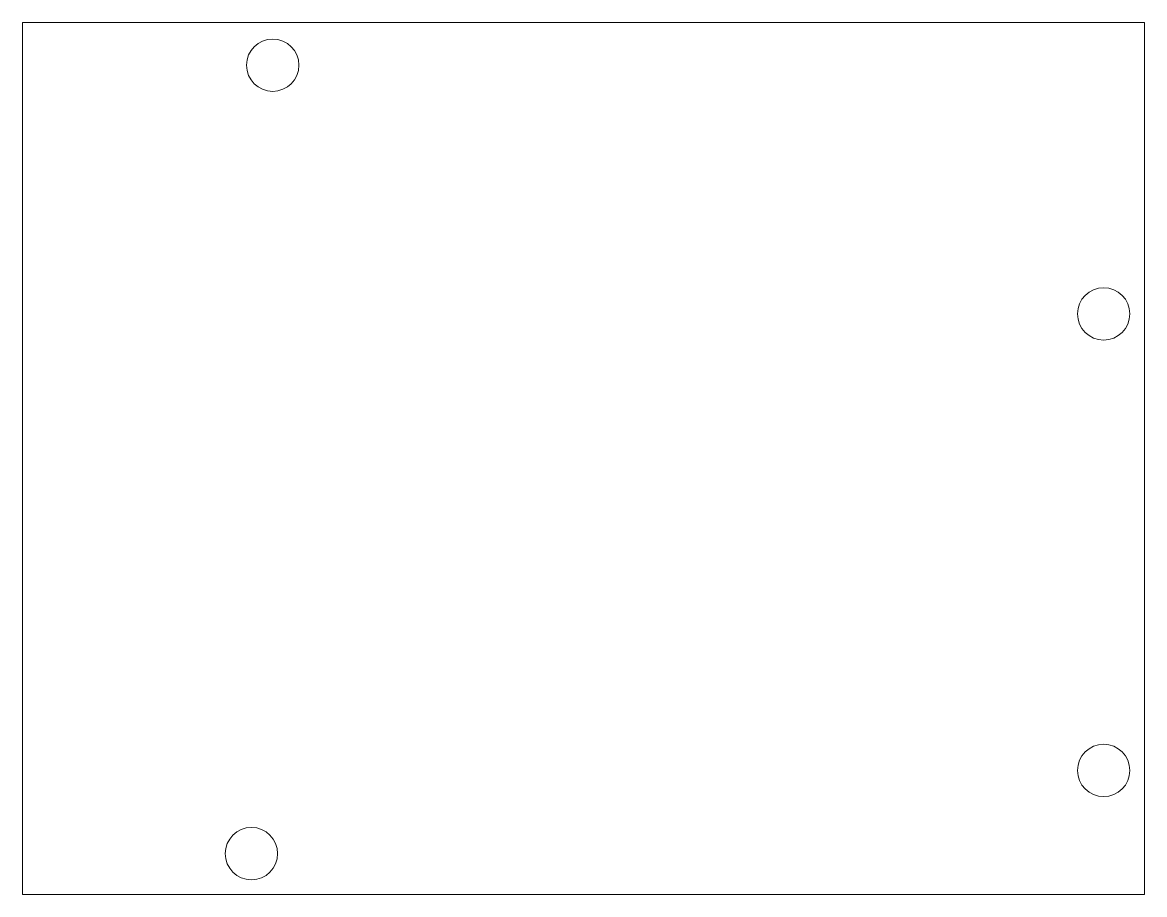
# Model space of a CAD drawing. Header units: inches. Extents: x 50 to 118.6, y -138.3 to -85.
import ezdxf

# ---------------------------------------------------------------- set-up
doc = ezdxf.new("R2010")
doc.units = ezdxf.units.IN
doc.header["$MEASUREMENT"] = 0
doc.layers.add('holes', color=7, linetype='Continuous')

# ---------------------------------------------------------------- blocks, each defined once
blk = doc.blocks.new('block 2')
at = {"layer": 'holes', "color": 179, "lineweight": 5, "true_color": 0x231f20}
blk.add_lwpolyline([(118.6, -138.3), (50, -138.3), (50, -85), (118.6, -85), (118.6, -138.3)], dxfattribs=at)
for points in [[(66.9, -87.612), (66.9, -88.496), (66.184, -89.212), (65.3, -89.212), (64.416, -89.212), (63.7, -88.496), (63.7, -87.612), (63.7, -86.728), (64.416, -86.012), (65.3, -86.012), (66.184, -86.012), (66.9, -86.728), (66.9, -87.612)], [(117.7, -102.812), (117.7, -103.696), (116.984, -104.412), (116.1, -104.412), (115.216, -104.412), (114.5, -103.696), (114.5, -102.812), (114.5, -101.928), (115.216, -101.212), (116.1, -101.212), (116.984, -101.212), (117.7, -101.928), (117.7, -102.812)], [(117.7, -130.712), (117.7, -131.596), (116.984, -132.312), (116.1, -132.312), (115.216, -132.312), (114.5, -131.596), (114.5, -130.712), (114.5, -129.828), (115.216, -129.112), (116.1, -129.112), (116.984, -129.112), (117.7, -129.828), (117.7, -130.712)], [(65.6, -135.8), (65.6, -134.916), (64.884, -134.2), (64, -134.2), (63.116, -134.2), (62.4, -134.916), (62.4, -135.8), (62.4, -136.684), (63.116, -137.4), (64, -137.4), (64.884, -137.4), (65.6, -136.684), (65.6, -135.8)]]:
    blk.add_open_spline(points, degree=3, knots=[0, 0, 0, 0, 1, 1, 1, 2, 2, 2, 3, 3, 3, 4, 4, 4, 4], dxfattribs=at)

msp = doc.modelspace()

# ---------------------------------------------------------------- block references
at = {"layer": 'holes'}
msp.add_blockref('block 2', (0, 0), dxfattribs=at)

doc.saveas('drawing.dxf')
